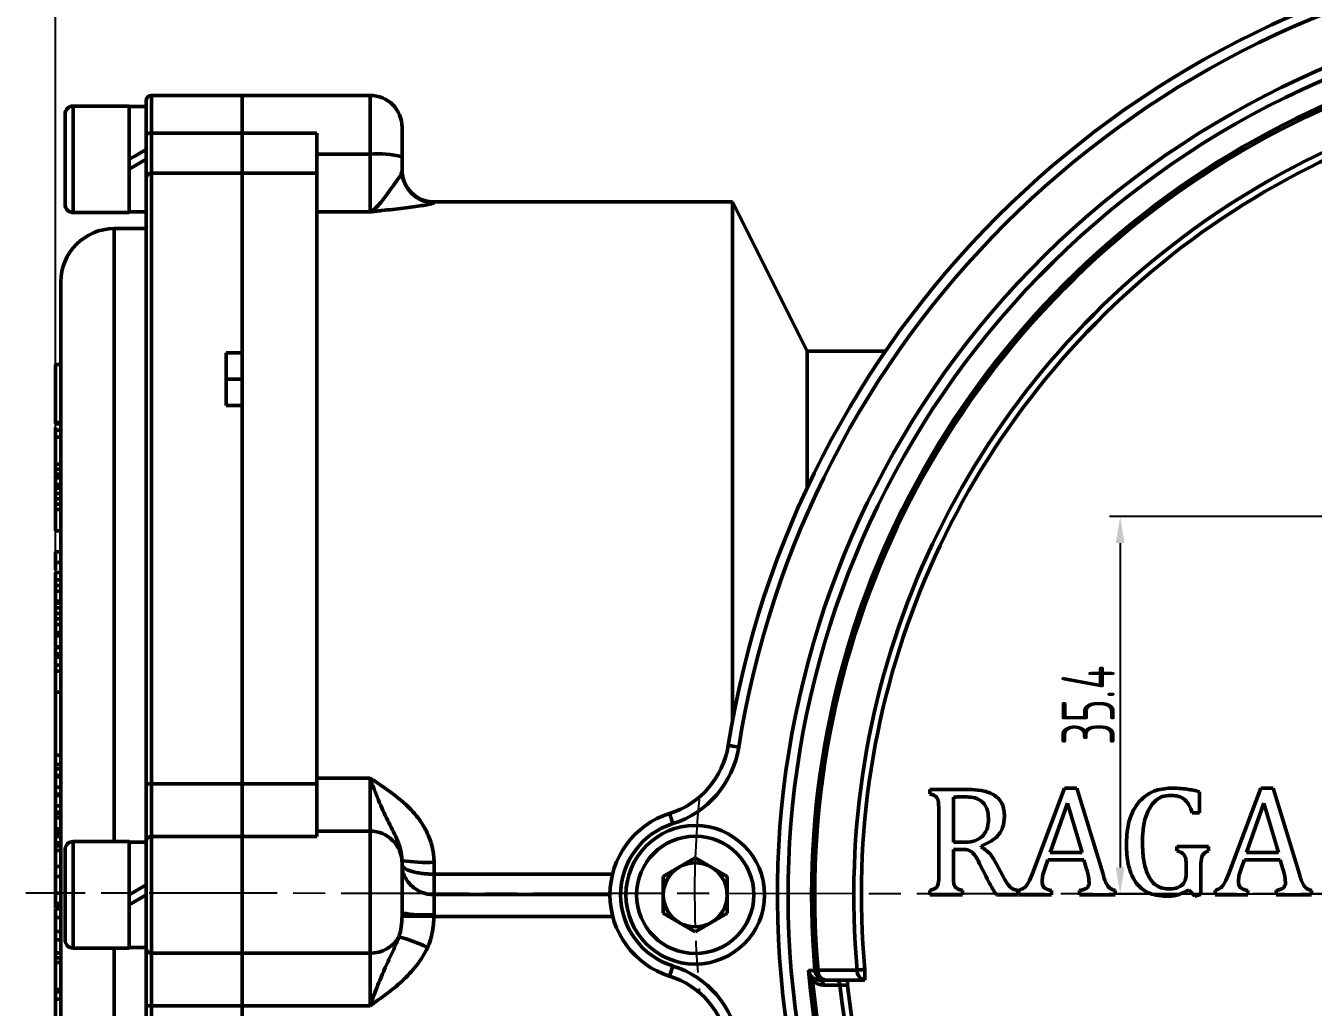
# Model space of a CAD drawing. Header units: millimetres. Extents: x 5231 to 7653, y 7068 to 7959.
# Drawn here: x 5602.8 to 5723.5, y 7233.1 to 7325.2 of the extents above; entities that cross this region are included whole.
import ezdxf

# ---------------------------------------------------------------- set-up
doc = ezdxf.new("R2010")
doc.units = ezdxf.units.MM
doc.linetypes.add('AM_ISO08W050', pattern=[18, 12, -1.5, 3, -1.5])
for name, color, linetype, lineweight in [('AM_5', 3, 'Continuous', 25), ('AM_7', 4, 'AM_ISO08W050', 25), ('AM_BOR', 7, 'Continuous', 50)]:
    doc.layers.add(name, color=color, linetype=linetype, lineweight=lineweight)
doc.styles.add('工程字', font='gbenor.shx', dxfattribs={"width": 0.707, "bigfont": 'hztxt.shx'})
doc.dimstyles.new('AM_GB$0', dxfattribs={"dimtxt": 3.5, "dimasz": 2.5, "dimexe": 1, "dimexo": 1, "dimgap": 0.5, "dimtad": 1, "dimdsep": 46, "dimtxsty": '工程字', "dimcen": 0, "dimclrd": 256, "dimclre": 256, "dimclrt": 2, "dimadec": 0, "dimazin": 2, "dimtp": 0.1, "dimtm": 0.1, "dimtfac": 0.71, "dimtmove": 0, "dimatfit": 3, "dimfxl": 0, "dimlwd": -1, "dimlwe": -1, "dimarcsym": 0})

# ---------------------------------------------------------------- blocks, each defined once
blk = doc.blocks.new('*D31')
at = {"layer": 'AM_5', "transparency": 16777216}
for p, q in [((5736.26, 7279.18), (5704.41, 7279.18)), ((5705.41, 7276.68), (5705.41, 7246.26)), ((5736.26, 7243.76), (5704.41, 7243.76))]:
    blk.add_line(p, q, dxfattribs=at)
for points in [[(5704.99, 7276.68), (5705.82, 7276.68), (5705.41, 7279.18)], [(5704.99, 7246.26), (5705.82, 7246.26), (5705.41, 7243.76)]]:
    blk.add_solid(points, dxfattribs=at)
at = {"layer": 'Defpoints', "color": 0, "transparency": 16777216}
for p in [(5737.26, 7279.18), (5705.41, 7243.76), (5737.26, 7243.76)]:
    blk.add_point(p, dxfattribs=at)
at = {"layer": 'AM_5', "color": 2, "transparency": 16777216, "insert": (5702.41, 7261.47), "char_height": 5, "attachment_point": 5, "rotation": 90, "style": '工程字'}
blk.add_mtext('35.4', dxfattribs=at)
blk = doc.blocks.new('*D35')
at = {"layer": 'AM_5', "transparency": 16777216}
for p, q in [((5605.56, 7244.84), (5605.56, 7349.03)), ((5971.55, 7263.68), (5971.55, 7349.03)), ((5608.06, 7348.03), (5969.05, 7348.03))]:
    blk.add_line(p, q, dxfattribs=at)
for points in [[(5608.06, 7348.45), (5608.06, 7347.62), (5605.56, 7348.03)], [(5969.05, 7348.45), (5969.05, 7347.62), (5971.55, 7348.03)]]:
    blk.add_solid(points, dxfattribs=at)
at = {"layer": 'Defpoints', "color": 0, "transparency": 16777216}
for p in [(5971.55, 7348.03), (5971.55, 7262.68), (5605.56, 7243.84)]:
    blk.add_point(p, dxfattribs=at)
at = {"layer": 'AM_5', "color": 2, "transparency": 16777216, "insert": (5788.55, 7351.03), "char_height": 5, "attachment_point": 5, "style": '工程字'}
blk.add_mtext('366', dxfattribs=at)

msp = doc.modelspace()

# ---------------------------------------------------------------- linework, layer by layer
at = {"layer": 'AM_7'}
msp.add_line((5860.351, 7243.682), (5602.763, 7243.84), dxfattribs=at)
msp.add_arc((5757.557, 7243.745), 92.061, 174.31676, 185.7674, dxfattribs=at)
at = {"layer": 'AM_BOR'}
for p, q in [((5614.057, 7314.94), (5614.057, 7318.184)), ((5623.057, 7318.684), (5614.557, 7318.684)), ((5614.557, 7318.684), (5614.557, 7315.145)), ((5635.057, 7318.684), (5623.057, 7318.684)), ((5623.057, 7318.684), (5623.057, 7315.145)), ((5635.057, 7313.176), (5635.057, 7318.684)), ((5606.457, 7308.434), (5606.457, 7316.934)), ((5612.457, 7317.684), (5607.207, 7317.684)), ((5607.207, 7317.684), (5607.207, 7307.684)), ((5612.457, 7317.684), (5612.457, 7307.684)), ((5614.057, 7317.624), (5612.457, 7317.624)), ((5638.057, 7315.684), (5638.057, 7312.93)), ((5614.057, 7310.894), (5614.057, 7314.94)), ((5614.557, 7315.145), (5614.557, 7311.388)), ((5614.557, 7315.145), (5623.057, 7315.145)), ((5623.057, 7315.145), (5630.057, 7315.145)), ((5623.057, 7311.388), (5623.057, 7315.145)), ((5630.057, 7315.145), (5630.057, 7311.388)), ((5630.057, 7313.176), (5635.057, 7313.176)), ((5635.057, 7307.755), (5635.057, 7313.176)), ((5638.057, 7312.93), (5638.057, 7311.608)), ((5614.057, 7254.019), (5614.057, 7310.894)), ((5614.557, 7311.388), (5614.557, 7254.095)), ((5614.557, 7311.388), (5623.057, 7311.388)), ((5630.057, 7311.388), (5623.057, 7311.388)), ((5623.057, 7311.388), (5623.057, 7254.095)), ((5623.057, 7294.532), (5623.057, 7311.388)), ((5630.057, 7311.388), (5630.057, 7254.095)), ((5669.057, 7308.684), (5641.057, 7308.684)), ((5641.057, 7308.684), (5641.057, 7308.612)), ((5676.058, 7294.684), (5669.057, 7308.684)), ((5669.057, 7260.047), (5669.057, 7308.684)), ((5607.207, 7307.684), (5612.457, 7307.684)), ((5612.457, 7307.744), (5614.057, 7307.744)), ((5635.057, 7307.755), (5630.057, 7307.755)), ((5614.057, 7306.184), (5611.057, 7306.184)), ((5611.057, 7306.184), (5611.057, 7248.684)), ((5606.057, 7186.184), (5606.057, 7301.184)), ((5621.558, 7294.532), (5623.057, 7294.532)), ((5621.558, 7294.532), (5621.558, 7289.582)), ((5683.402, 7294.684), (5676.058, 7294.684)), ((5676.058, 7281.864), (5676.058, 7294.684)), ((5605.557, 7293.442), (5606.057, 7293.442)), ((5605.557, 7293.442), (5605.557, 7287.985)), ((5605.557, 7292.586), (5605.495, 7292.586)), ((5621.558, 7292.054), (5623.057, 7292.054)), ((5621.558, 7289.582), (5623.057, 7289.582)), ((5623.057, 7254.095), (5623.057, 7289.582)), ((5605.495, 7287.874), (5606.057, 7287.874)), ((5605.557, 7287.985), (5606.057, 7287.985)), ((5605.557, 7287.985), (5605.557, 7287.89)), ((5605.557, 7287.89), (5606.057, 7287.89)), ((5605.495, 7287.026), (5605.557, 7287.026)), ((5605.557, 7286.638), (5605.495, 7286.638)), ((5605.557, 7287.264), (5606.057, 7287.264)), ((5605.557, 7286.604), (5606.057, 7286.604)), ((5605.557, 7286.604), (5605.557, 7284.1)), ((5605.557, 7284.1), (5606.057, 7284.1)), ((5605.557, 7283.618), (5606.057, 7283.618)), ((5605.557, 7283.618), (5605.557, 7283.145)), ((5605.557, 7283.145), (5606.057, 7283.145)), ((5605.557, 7282.81), (5606.057, 7282.81)), ((5605.557, 7282.174), (5606.057, 7282.174)), ((5605.557, 7282.132), (5605.557, 7281.818)), ((5605.557, 7281.818), (5606.057, 7281.818)), ((5605.495, 7281.383), (5605.557, 7281.383)), ((5605.557, 7281.345), (5606.057, 7281.345)), ((5605.557, 7281.345), (5605.557, 7280.846)), ((5605.557, 7280.846), (5606.057, 7280.846)), ((5605.557, 7280.846), (5605.557, 7280.324)), ((5605.557, 7280.324), (5606.057, 7280.324)), ((5605.557, 7280.324), (5605.557, 7279.846)), ((5605.557, 7279.846), (5606.057, 7279.846)), ((5605.557, 7279.846), (5605.557, 7277.846)), ((5605.557, 7277.846), (5606.057, 7277.846)), ((5606.057, 7275.858), (5605.495, 7275.858)), ((5605.557, 7274.86), (5606.057, 7274.86)), ((5605.557, 7273.935), (5606.057, 7273.935)), ((5605.557, 7273.224), (5606.057, 7273.224)), ((5605.557, 7273.224), (5605.557, 7272.692)), ((5605.557, 7272.692), (5606.057, 7272.692)), ((5605.557, 7272.162), (5606.057, 7272.162)), ((5605.495, 7271.106), (5605.557, 7271.106)), ((5605.557, 7271.248), (5606.057, 7271.248)), ((5605.557, 7271.248), (5605.557, 7270.953)), ((5605.557, 7271.045), (5606.057, 7271.045)), ((5605.557, 7270.61), (5606.057, 7270.61)), ((5605.557, 7270.61), (5605.557, 7270.078)), ((5605.557, 7270.078), (5606.057, 7270.078)), ((5605.557, 7269.565), (5606.057, 7269.565)), ((5605.557, 7269.565), (5605.557, 7269.033)), ((5605.557, 7269.033), (5606.057, 7269.033)), ((5605.495, 7267.525), (5605.557, 7267.525)), ((5605.557, 7268.279), (5606.057, 7268.279)), ((5605.557, 7268.279), (5605.557, 7267.984)), ((5605.557, 7267.984), (5606.057, 7267.984)), ((5605.495, 7266.785), (5605.557, 7266.785)), ((5605.557, 7266.953), (5606.057, 7266.953)), ((5605.557, 7266.874), (5606.057, 7266.874)), ((5605.557, 7266.279), (5606.057, 7266.279)), ((5605.557, 7266.279), (5605.557, 7265.984)), ((5605.557, 7265.984), (5606.057, 7265.984)), ((5605.557, 7265.922), (5605.557, 7265.217)), ((5605.557, 7265.217), (5606.057, 7265.217)), ((5605.557, 7265.154), (5605.557, 7264.677)), ((5605.557, 7264.677), (5606.057, 7264.677)), ((5605.557, 7264.677), (5605.557, 7262.7)), ((5605.557, 7262.7), (5606.057, 7262.7)), ((5605.557, 7262.7), (5605.557, 7256.8)), ((5605.557, 7256.783), (5606.057, 7256.783)), ((5605.557, 7255.9), (5606.057, 7255.9)), ((5605.557, 7255.9), (5605.557, 7255.507)), ((5605.557, 7255.507), (5606.057, 7255.507)), ((5605.557, 7255.507), (5605.557, 7254.881)), ((5605.557, 7254.881), (5606.057, 7254.881)), ((5605.557, 7254.742), (5606.057, 7254.742)), ((5605.557, 7254.742), (5605.557, 7253.785)), ((5614.057, 7248.699), (5614.057, 7254.019)), ((5614.557, 7254.095), (5614.557, 7249.155)), ((5614.557, 7254.095), (5623.057, 7254.095)), ((5623.057, 7254.095), (5630.057, 7254.095)), ((5623.057, 7249.155), (5623.057, 7254.095)), ((5630.057, 7254.633), (5635.057, 7254.633)), ((5630.057, 7254.095), (5630.057, 7249.155)), ((5635.057, 7249.663), (5635.057, 7254.633)), ((5605.557, 7253.785), (5606.057, 7253.785)), ((5605.557, 7253.785), (5605.557, 7253.127)), ((5605.557, 7253.127), (5606.057, 7253.127)), ((5605.557, 7252.988), (5606.057, 7252.988)), ((5605.557, 7252.988), (5605.557, 7252.025)), ((5687.55, 7253.562), (5691.163, 7253.562)), ((5687.55, 7253.151), (5687.55, 7253.562)), ((5689.769, 7252.848), (5689.769, 7248.623)), ((5697.18, 7245.669), (5700.198, 7253.699)), ((5700.198, 7253.699), (5701.343, 7253.699)), ((5701.343, 7253.699), (5703.804, 7245.611)), ((5712.852, 7253.359), (5712.852, 7251.367)), ((5715.597, 7245.669), (5718.616, 7253.699)), ((5718.616, 7253.699), (5719.761, 7253.699)), ((5719.761, 7253.699), (5722.222, 7245.611)), ((5605.557, 7252.025), (5606.057, 7252.025)), ((5605.557, 7252.025), (5605.557, 7251.43)), ((5688.397, 7245.532), (5688.397, 7251.714)), ((5700.481, 7252.28), (5698.849, 7247.663)), ((5701.84, 7247.663), (5700.481, 7252.28)), ((5718.899, 7252.28), (5717.267, 7247.663)), ((5720.258, 7247.663), (5718.899, 7252.28)), ((5605.557, 7251.43), (5606.057, 7251.43)), ((5605.557, 7251.296), (5606.057, 7251.296)), ((5605.557, 7251.296), (5605.557, 7250.92)), ((5605.557, 7250.92), (5606.057, 7250.92)), ((5712.852, 7251.367), (5712.166, 7251.367)), ((5605.495, 7249.781), (5605.557, 7249.781)), ((5605.557, 7249.861), (5606.057, 7249.861)), ((5605.557, 7249.861), (5605.557, 7249.738)), ((5605.557, 7249.738), (5606.057, 7249.738)), ((5605.557, 7249.738), (5605.557, 7249.548)), ((5605.557, 7249.548), (5606.057, 7249.548)), ((5605.557, 7249.548), (5605.557, 7249.266)), ((5605.557, 7249.266), (5606.057, 7249.266)), ((5605.557, 7249.266), (5605.557, 7249.159)), ((5605.557, 7249.159), (5606.057, 7249.159)), ((5605.557, 7249.159), (5605.557, 7248.56)), ((5614.557, 7249.155), (5614.557, 7238.212)), ((5614.557, 7249.155), (5623.057, 7249.155)), ((5630.057, 7249.155), (5623.057, 7249.155)), ((5623.057, 7249.155), (5623.057, 7238.212)), ((5635.057, 7249.663), (5630.057, 7249.663)), ((5635.057, 7238.212), (5635.057, 7249.663)), ((5605.557, 7248.56), (5606.057, 7248.56)), ((5605.557, 7248.56), (5605.557, 7248.285)), ((5605.557, 7248.285), (5606.057, 7248.285)), ((5606.457, 7239.434), (5606.457, 7247.934)), ((5612.457, 7248.684), (5607.207, 7248.684)), ((5607.207, 7248.684), (5607.207, 7238.684)), ((5612.457, 7248.684), (5612.457, 7238.684)), ((5614.057, 7248.624), (5612.457, 7248.624)), ((5614.057, 7238.668), (5614.057, 7248.699)), ((5689.769, 7248.623), (5690.586, 7248.623)), ((5689.769, 7247.937), (5689.769, 7245.536)), ((5690.56, 7247.937), (5689.769, 7247.937)), ((5692.361, 7248.256), (5692.361, 7248.192)), ((5710.736, 7247.8), (5710.736, 7248.211)), ((5710.736, 7248.211), (5713.699, 7248.211)), ((5713.699, 7248.211), (5713.699, 7247.8)), ((5605.557, 7247.846), (5606.057, 7247.846)), ((5605.557, 7247.846), (5605.557, 7246.407)), ((5638.057, 7246.882), (5638.057, 7246.674)), ((5641.057, 7246.741), (5641.057, 7245.624)), ((5662.557, 7245.416), (5665.557, 7247.148)), ((5665.557, 7247.148), (5668.558, 7245.416)), ((5698.642, 7246.977), (5698.399, 7246.299)), ((5702.009, 7246.977), (5698.642, 7246.977)), ((5698.849, 7247.663), (5701.84, 7247.663)), ((5702.262, 7246.076), (5702.009, 7246.977)), ((5717.059, 7246.977), (5716.817, 7246.299)), ((5720.427, 7246.977), (5717.059, 7246.977)), ((5717.267, 7247.663), (5720.258, 7247.663)), ((5720.68, 7246.076), (5720.427, 7246.977)), ((5605.557, 7246.336), (5606.057, 7246.336)), ((5638.057, 7246.674), (5638.057, 7241.973)), ((5641.057, 7245.624), (5641.057, 7243.699)), ((5641.057, 7245.624), (5657.796, 7245.624)), ((5692.839, 7245.39), (5692.228, 7246.589)), ((5693.769, 7246.636), (5694.4, 7245.454)), ((5711.617, 7245.737), (5711.617, 7246.166)), ((5712.989, 7246.218), (5712.989, 7243.699)), ((5605.557, 7245.394), (5606.057, 7245.394)), ((5605.557, 7245.394), (5605.557, 7243.839)), ((5662.557, 7241.952), (5662.557, 7245.416)), ((5668.558, 7245.416), (5668.558, 7241.952)), ((5605.557, 7243.839), (5606.057, 7243.839)), ((5641.057, 7243.699), (5641.057, 7241.818)), ((5641.057, 7243.699), (5657.558, 7243.699)), ((5687.55, 7243.684), (5687.55, 7244.095)), ((5690.616, 7243.684), (5687.55, 7243.684)), ((5690.616, 7244.095), (5690.616, 7243.684)), ((5695.806, 7243.684), (5693.802, 7243.684)), ((5695.806, 7244.095), (5695.806, 7243.684)), ((5695.891, 7243.684), (5695.891, 7244.095)), ((5698.98, 7243.684), (5695.891, 7243.684)), ((5698.98, 7244.095), (5698.98, 7243.684)), ((5701.613, 7243.684), (5701.613, 7244.095)), ((5704.946, 7243.684), (5701.613, 7243.684)), ((5704.946, 7244.095), (5704.946, 7243.684)), ((5712.408, 7243.547), (5711.864, 7244.16)), ((5712.989, 7243.699), (5712.408, 7243.547)), ((5714.309, 7243.684), (5714.309, 7244.095)), ((5717.398, 7243.684), (5714.309, 7243.684)), ((5717.398, 7244.095), (5717.398, 7243.684)), ((5720.031, 7243.684), (5720.031, 7244.095)), ((5723.364, 7243.684), (5720.031, 7243.684)), ((5723.364, 7244.095), (5723.364, 7243.684)), ((5605.557, 7242.856), (5606.057, 7242.856)), ((5605.557, 7242.825), (5605.557, 7242.803)), ((5605.557, 7242.803), (5606.057, 7242.803)), ((5605.557, 7242.692), (5605.557, 7242.425)), ((5605.557, 7242.692), (5606.057, 7242.692)), ((5605.557, 7242.365), (5606.057, 7242.365)), ((5605.557, 7242.365), (5605.557, 7241.546)), ((5665.557, 7240.22), (5662.557, 7241.952)), ((5668.558, 7241.952), (5665.557, 7240.22)), ((5605.557, 7241.546), (5606.057, 7241.546)), ((5605.557, 7241.546), (5605.557, 7240.236)), ((5657.819, 7241.656), (5641.052, 7241.656)), ((5605.557, 7240.236), (5606.057, 7240.236)), ((5605.557, 7240.236), (5605.557, 7239.459)), ((5605.557, 7239.459), (5606.057, 7239.459)), ((5605.557, 7239.459), (5605.557, 7238.271)), ((5607.207, 7238.684), (5612.457, 7238.684)), ((5611.057, 7238.684), (5611.057, 7181.184)), ((5612.457, 7238.744), (5614.057, 7238.744)), ((5614.057, 7233.348), (5614.057, 7238.668)), ((5605.557, 7238.23), (5606.057, 7238.23)), ((5605.557, 7237.773), (5606.057, 7237.773)), ((5605.557, 7237.333), (5606.057, 7237.333)), ((5605.557, 7237.333), (5605.557, 7234.795)), ((5614.557, 7238.212), (5623.057, 7238.212)), ((5614.557, 7238.212), (5614.557, 7233.272)), ((5623.057, 7238.212), (5635.057, 7238.212)), ((5623.057, 7233.272), (5623.057, 7238.212)), ((5635.057, 7233.272), (5635.057, 7238.212)), ((5605.495, 7237.039), (5605.557, 7237.039)), ((5681.461, 7236.684), (5681.461, 7235.684)), ((5605.557, 7235.81), (5605.495, 7235.81)), ((5605.557, 7234.795), (5606.057, 7234.795)), ((5677.778, 7235.684), (5677.231, 7235.684)), ((5681.461, 7235.684), (5677.778, 7235.684)), ((5679.843, 7235.684), (5679.843, 7235.184)), ((5605.557, 7234.569), (5606.057, 7234.569)), ((5605.557, 7234.569), (5605.557, 7233.88)), ((5605.557, 7233.88), (5606.057, 7233.88)), ((5605.557, 7233.88), (5605.557, 7231.632)), ((5614.057, 7176.474), (5614.057, 7233.348)), ((5614.557, 7233.272), (5623.057, 7233.272)), ((5614.557, 7233.272), (5614.557, 7175.98)), ((5635.057, 7233.272), (5623.057, 7233.272)), ((5623.057, 7233.272), (5623.057, 7175.98)), ((5623.057, 7197.785), (5623.057, 7233.272))]:
    msp.add_line(p, q, dxfattribs=at)
at = {"layer": 'AM_BOR', "flags": 128}
for points in [[(5614.557, 7315.145), (5614.46, 7315.142), (5614.366, 7315.13), (5614.28, 7315.111), (5614.204, 7315.085), (5614.142, 7315.054), (5614.096, 7315.019), (5614.067, 7314.98), (5614.057, 7314.94)], [(5612.457, 7312.684), (5612.994, 7312.993), (5613.528, 7313.302), (5614.057, 7313.607)], [(5614.057, 7312.684), (5613.521, 7312.374), (5612.987, 7312.066), (5612.457, 7311.76)], [(5638.212, 7310.658), (5638.115, 7311.024), (5638.057, 7311.608)], [(5669.643, 7257.544), (5669.451, 7257.574), (5669.265, 7257.603), (5669.095, 7257.63), (5668.945, 7257.654), (5668.822, 7257.673), (5668.731, 7257.688), (5668.675, 7257.697), (5668.656, 7257.7)], [(5663.456, 7250.361), (5663.397, 7250.547), (5663.341, 7250.726), (5663.289, 7250.891), (5663.243, 7251.035), (5663.206, 7251.154), (5663.178, 7251.242), (5663.161, 7251.296), (5663.155, 7251.315)], [(5612.457, 7243.684), (5612.994, 7243.993), (5613.528, 7244.302), (5614.057, 7244.607)], [(5614.057, 7243.684), (5613.521, 7243.374), (5612.987, 7243.066), (5612.457, 7242.76)], [(5663.456, 7237.007), (5663.397, 7236.821), (5663.341, 7236.642), (5663.289, 7236.477), (5663.243, 7236.332), (5663.206, 7236.214), (5663.178, 7236.125), (5663.161, 7236.071), (5663.155, 7236.053)], [(5676.182, 7236.597), (5676.235, 7236.597), (5676.445, 7236.597), (5676.782, 7236.596)], [(5676.782, 7236.596), (5676.789, 7236.597), (5676.805, 7236.598), (5676.83, 7236.601), (5676.863, 7236.603), (5676.904, 7236.607), (5676.954, 7236.611), (5677.01, 7236.616), (5677.074, 7236.622)], [(5677.074, 7236.622), (5678.491, 7236.621), (5680.757, 7236.619)], [(5680.757, 7236.619), (5680.829, 7236.626), (5680.907, 7236.633), (5680.991, 7236.641), (5681.08, 7236.649), (5681.172, 7236.657), (5681.266, 7236.666), (5681.363, 7236.675), (5681.461, 7236.684)], [(5679.128, 7235.222), (5678.418, 7235.221), (5677.583, 7235.221)]]:
    msp.add_lwpolyline(points, dxfattribs=at)
at = {"layer": 'AM_BOR'}
for radius in [6.5, 5.5]:
    msp.add_circle((5665.557, 7243.684), radius, dxfattribs=at)
for centre, radius, start, end in [((5757.557, 7243.684), 90, 98.95921, 171.04079), ((5757.557, 7243.684), 89, 98.95921, 171.04079), ((5757.557, 7243.684), 84.295, 53.19993, 3.82866), ((5757.557, 7243.684), 83.295, 54.84184, 3.70205), ((5757.557, 7243.684), 81.085, 59.10371, 185.01442), ((5757.557, 7243.684), 80.793, 59.74822, 185.01442), ((5757.557, 7243.684), 77.125, 70.29735, 185.25574), ((5757.557, 7243.684), 76.418, 73.10155, 185.25574), ((5614.557, 7318.184), 0.5, 90, 180), ((5635.057, 7315.684), 3, 0, 90), ((5607.207, 7316.934), 0.75, 90, 180), ((5635.802, 7303.859), 9.347, 76.03891, 94.57104), ((5614.555, 7310.891), 0.497, 89.66602, 179.6633), ((5641.057, 7311.684), 3, 180, 270), ((5641.056, 7311.611), 2.999, 198.52734, 270.0245), ((5607.207, 7308.434), 0.75, 180, 270), ((5611.057, 7301.184), 5, 90, 180), ((5660.753, 7258.945), 8, 287.47393, 351.04079), ((5660.753, 7258.945), 9, 287.47393, 351.04079), ((5614.435, 7253.216), 0.888, 82.09428, 115.19012), ((5665.557, 7243.684), 8, 107.47393, 252.52607), ((5665.557, 7243.684), 7, 107.47393, 252.52607), ((5614.536, 7248.676), 0.48, 87.48403, 177.24181), ((5635.063, 7246.669), 2.995, 0.09703, 90.09696), ((5607.207, 7247.934), 0.75, 90, 180), ((5640.309, 7262.792), 16.068, 261.94437, 272.66947), ((5665.557, 7243.684), 3, 120, 180), ((5665.557, 7243.684), 3, 60, 120), ((5665.557, 7243.684), 3, 0, 60), ((5665.557, 7243.684), 3, 180, 240), ((5665.557, 7243.684), 3, 300, 0), ((5640.309, 7256.487), 14.688, 261.18079, 272.91907), ((5639.616, 7214.391), 27.302, 86.98387, 93.27722), ((5665.557, 7243.684), 3, 240, 300), ((5635.114, 7241.248), 3.037, 268.94209, 330.29644), ((5633.582, 7224.219), 16.074, 64.72538, 74.96646), ((5607.207, 7239.434), 0.75, 180, 270), ((5614.536, 7238.691), 0.48, 182.75819, 272.51597), ((5660.753, 7228.422), 8, 8.95921, 72.52607), ((5660.753, 7228.422), 9, 8.95921, 72.52607), ((5757.557, 7243.684), 81.683, 184.97715, 265.02285), ((5676.302, 7235.743), 0.309, 330.21718, 37.44379), ((5677.778, 7236.684), 1, 185.00143, 269.99143), ((5677.941, 7236.54), 0.871, 174.58704, 259.21168), ((5681.623, 7236.539), 0.87, 174.71316, 259.2389), ((5757.557, 7243.684), 81.391, 185.70741, 264.29259), ((5677.151, 7235.258), 0.433, 355.1219, 79.32602), ((5678.696, 7235.258), 0.433, 355.18318, 79.34027), ((5757.557, 7243.684), 78.885, 186.15801, 263.84199), ((5757.557, 7243.684), 78.178, 186.24189, 263.75811), ((5614.435, 7234.152), 0.888, 244.80988, 277.90572)]:
    msp.add_arc(centre, radius, start, end, dxfattribs=at)
for points, knots in [([(5638.057, 7311.608), (5638.057, 7311.498), (5638.001, 7311.365), (5637.823, 7311.051), (5637.701, 7310.872), (5637.435, 7310.493), (5637.289, 7310.29), (5636.996, 7309.881), (5636.847, 7309.674), (5636.555, 7309.272), (5636.411, 7309.078), (5636.129, 7308.715), (5635.991, 7308.547), (5635.719, 7308.248), (5635.585, 7308.118), (5635.387, 7307.956), (5635.321, 7307.908), (5635.189, 7307.823), (5635.123, 7307.785), (5635.057, 7307.755)], [0, 0, 0, 0, 0.125, 0.125, 0.25, 0.25, 0.375, 0.375, 0.5, 0.5, 0.625, 0.625, 0.75, 0.75, 0.875, 0.875, 0.9375, 0.9375, 1, 1, 1, 1]), ([(5641.057, 7308.612), (5641.057, 7308.591), (5641.009, 7308.566), (5640.873, 7308.524), (5640.816, 7308.509), (5640.682, 7308.477), (5640.605, 7308.461), (5640.346, 7308.409), (5640.138, 7308.373), (5639.663, 7308.298), (5639.395, 7308.258), (5638.537, 7308.142), (5637.888, 7308.065), (5636.853, 7307.95), (5636.499, 7307.912), (5635.961, 7307.854), (5635.781, 7307.834), (5635.42, 7307.795), (5635.238, 7307.775), (5635.057, 7307.755)], [0, 0, 0, 0, 0.125, 0.125, 0.1875, 0.1875, 0.25, 0.25, 0.375, 0.375, 0.5, 0.5, 0.75, 0.75, 0.875, 0.875, 0.9375, 0.9375, 1, 1, 1, 1]), ([(5605.557, 7287.54), (5605.557, 7287.521), (5605.557, 7287.376), (5605.557, 7287.194), (5605.557, 7287.109), (5605.557, 7287.067)], [0, 0, 0, 0, 0.0695056, 0.5344695, 1, 1, 1, 1]), ([(5605.557, 7287.264), (5605.557, 7287.138), (5605.557, 7286.912), (5605.557, 7286.698), (5605.557, 7286.604)], [0, 0, 0, 0, 0.5599918, 1, 1, 1, 1]), ([(5605.557, 7284.1), (5605.557, 7284.007), (5605.557, 7283.84), (5605.557, 7283.686), (5605.557, 7283.618)], [0, 0, 0, 0, 0.5599863, 1, 1, 1, 1]), ([(5605.557, 7283.097), (5605.557, 7283.087), (5605.557, 7282.984), (5605.557, 7282.892), (5605.557, 7282.81)], [0, 0, 0, 0, 0.1005061, 1, 1, 1, 1]), ([(5605.557, 7282.81), (5605.557, 7282.741), (5605.557, 7282.627), (5605.557, 7282.454), (5605.557, 7282.31), (5605.557, 7282.219), (5605.557, 7282.174)], [0, 0, 0, 0, 0.3399615, 0.5599806, 0.7799953, 1, 1, 1, 1]), ([(5605.557, 7281.818), (5605.557, 7281.727), (5605.557, 7281.565), (5605.557, 7281.413), (5605.557, 7281.345)], [0, 0, 0, 0, 0.5600066, 1, 1, 1, 1]), ([(5605.557, 7275.857), (5605.557, 7275.843), (5605.557, 7275.803), (5605.557, 7275.431), (5605.557, 7275.051), (5605.557, 7274.86)], [0, 0, 0, 0, 0.1957025, 0.5973461, 1, 1, 1, 1]), ([(5605.557, 7274.86), (5605.557, 7274.667), (5605.557, 7274.451), (5605.557, 7274.165), (5605.557, 7274.135)], [0, 0, 0, 0, 0.8952616, 1, 1, 1, 1]), ([(5605.557, 7273.935), (5605.557, 7273.76), (5605.557, 7273.53), (5605.557, 7273.305), (5605.557, 7273.25)], [0, 0, 0, 0, 0.7566824, 1, 1, 1, 1]), ([(5605.557, 7272.692), (5605.557, 7272.597), (5605.557, 7272.428), (5605.557, 7272.243), (5605.557, 7272.162)], [0, 0, 0, 0, 0.5599827, 1, 1, 1, 1]), ([(5605.557, 7272.162), (5605.557, 7271.989), (5605.557, 7271.679), (5605.557, 7271.38), (5605.557, 7271.248)], [0, 0, 0, 0, 0.5599889, 1, 1, 1, 1]), ([(5605.557, 7271.045), (5605.557, 7270.919), (5605.557, 7270.785), (5605.557, 7270.656), (5605.557, 7270.647)], [0, 0, 0, 0, 0.9308026, 1, 1, 1, 1]), ([(5605.557, 7270.078), (5605.557, 7269.986), (5605.557, 7269.823), (5605.557, 7269.644), (5605.557, 7269.565)], [0, 0, 0, 0, 0.5599741, 1, 1, 1, 1]), ([(5605.557, 7269.033), (5605.557, 7268.89), (5605.557, 7268.635), (5605.557, 7268.388), (5605.557, 7268.279)], [0, 0, 0, 0, 0.559983, 1, 1, 1, 1]), ([(5605.557, 7267.981), (5605.557, 7267.961), (5605.557, 7267.627), (5605.557, 7267.279), (5605.557, 7266.953)], [0, 0, 0, 0, 0.0609638, 1, 1, 1, 1]), ([(5605.557, 7266.874), (5605.557, 7266.761), (5605.557, 7266.559), (5605.557, 7266.365), (5605.557, 7266.279)], [0, 0, 0, 0, 0.5599737, 1, 1, 1, 1]), ([(5605.557, 7256.783), (5605.557, 7256.618), (5605.557, 7256.323), (5605.557, 7256.029), (5605.557, 7255.9)], [0, 0, 0, 0, 0.56001359, 1, 1, 1, 1]), ([(5605.557, 7254.881), (5605.557, 7254.859), (5605.557, 7254.819), (5605.557, 7254.765), (5605.557, 7254.742)], [0, 0, 0, 0, 0.56000678, 1, 1, 1, 1]), ([(5638.057, 7246.882), (5638.057, 7247.255), (5638.001, 7247.609), (5637.823, 7248.29), (5637.701, 7248.612), (5637.435, 7249.226), (5637.289, 7249.521), (5636.996, 7250.106), (5636.847, 7250.396), (5636.555, 7250.987), (5636.411, 7251.288), (5636.129, 7251.908), (5635.991, 7252.23), (5635.719, 7252.889), (5635.585, 7253.226), (5635.387, 7253.745), (5635.321, 7253.92), (5635.189, 7254.274), (5635.123, 7254.455), (5635.057, 7254.633)], [0, 0, 0, 0, 0.125, 0.125, 0.25, 0.25, 0.375, 0.375, 0.5, 0.5, 0.625, 0.625, 0.75, 0.75, 0.875, 0.875, 0.9375, 0.9375, 1, 1, 1, 1]), ([(5641.057, 7246.741), (5641.057, 7247.18), (5641.009, 7247.609), (5640.873, 7248.241), (5640.816, 7248.45), (5640.682, 7248.863), (5640.605, 7249.068), (5640.346, 7249.665), (5640.138, 7250.044), (5639.663, 7250.768), (5639.395, 7251.114), (5638.537, 7252.081), (5637.888, 7252.644), (5636.853, 7253.425), (5636.499, 7253.674), (5635.961, 7254.038), (5635.781, 7254.158), (5635.42, 7254.396), (5635.238, 7254.515), (5635.057, 7254.633)], [0, 0, 0, 0, 0.125, 0.125, 0.1875, 0.1875, 0.25, 0.25, 0.375, 0.375, 0.5, 0.5, 0.75, 0.75, 0.875, 0.875, 0.9375, 0.9375, 1, 1, 1, 1]), ([(5605.557, 7253.127), (5605.557, 7253.105), (5605.557, 7253.065), (5605.557, 7253.011), (5605.557, 7252.988)], [0, 0, 0, 0, 0.5599976, 1, 1, 1, 1]), ([(5688.397, 7251.714), (5688.395, 7251.889), (5688.39, 7252.236), (5688.336, 7252.755), (5687.951, 7253.049), (5687.685, 7253.116), (5687.55, 7253.151)], [0, 0, 0, 0, 0.28155189, 0.56126396, 0.77886017, 1, 1, 1, 1]), ([(5690.826, 7252.876), (5690.629, 7252.876), (5690.276, 7252.876), (5689.924, 7252.857), (5689.769, 7252.848)], [0, 0, 0, 0, 0.5600184, 1, 1, 1, 1]), ([(5693.062, 7250.835), (5693.042, 7251.163), (5693.003, 7251.816), (5692.395, 7252.57), (5691.591, 7252.851), (5691.081, 7252.868), (5690.826, 7252.876)], [0, 0, 0, 0, 0.2805489, 0.5581834, 0.7786037, 1, 1, 1, 1]), ([(5691.163, 7253.562), (5691.566, 7253.549), (5692.372, 7253.521), (5693.364, 7253.224), (5694.014, 7252.734), (5694.485, 7252.056), (5694.537, 7251.442), (5694.571, 7251.033)], [0, 0, 0, 0, 0.2507388, 0.5006345, 0.6258256, 0.7509243, 1, 1, 1, 1]), ([(5705.992, 7248.554), (5706.036, 7249.253), (5706.124, 7250.646), (5707.024, 7252.437), (5708.525, 7253.545), (5709.625, 7253.648), (5710.176, 7253.699)], [0, 0, 0, 0, 0.28086231, 0.56039445, 0.77998816, 1, 1, 1, 1]), ([(5710.089, 7253.013), (5709.853, 7252.992), (5709.382, 7252.95), (5708.553, 7252.46), (5707.899, 7251.438), (5707.549, 7250.066), (5707.517, 7249.126), (5707.501, 7248.655)], [0, 0, 0, 0, 0.12501, 0.2499864, 0.4986891, 0.7491402, 1, 1, 1, 1]), ([(5712.166, 7251.367), (5712.077, 7251.623), (5711.899, 7252.134), (5711.399, 7252.741), (5710.727, 7252.99), (5710.302, 7253.005), (5710.089, 7253.013)], [0, 0, 0, 0, 0.2807687, 0.5596328, 0.779361, 1, 1, 1, 1]), ([(5710.176, 7253.699), (5710.682, 7253.682), (5711.585, 7253.651), (5712.465, 7253.448), (5712.852, 7253.359)], [0, 0, 0, 0, 0.5599159, 1, 1, 1, 1]), ([(5605.557, 7251.43), (5605.557, 7251.41), (5605.557, 7251.374), (5605.557, 7251.32), (5605.557, 7251.296)], [0, 0, 0, 0, 0.55996772, 1, 1, 1, 1]), ([(5605.557, 7250.92), (5605.557, 7250.722), (5605.557, 7250.368), (5605.557, 7250.016), (5605.557, 7249.861)], [0, 0, 0, 0, 0.5599934, 1, 1, 1, 1]), ([(5690.586, 7248.623), (5690.946, 7248.625), (5691.662, 7248.63), (5692.583, 7249.145), (5693.017, 7249.992), (5693.047, 7250.554), (5693.062, 7250.835)], [0, 0, 0, 0, 0.2812365, 0.5592788, 0.7791578, 1, 1, 1, 1]), ([(5694.571, 7251.033), (5694.54, 7250.675), (5694.476, 7249.961), (5693.726, 7248.862), (5692.879, 7248.486), (5692.361, 7248.256)], [0, 0, 0, 0, 0.28037916, 0.56029273, 1, 1, 1, 1]), ([(5605.557, 7248.285), (5605.557, 7248.218), (5605.557, 7248.085), (5605.557, 7247.897), (5605.557, 7247.865), (5605.557, 7247.846)], [0, 0, 0, 0, 0.281216, 0.5598634, 1, 1, 1, 1]), ([(5692.228, 7246.589), (5692.043, 7246.997), (5691.786, 7247.564), (5691.075, 7247.943), (5690.732, 7247.939), (5690.56, 7247.937)], [0, 0, 0, 0, 0.5606353, 0.7792248, 1, 1, 1, 1]), ([(5692.361, 7248.192), (5692.696, 7247.967), (5693.296, 7247.562), (5693.624, 7246.92), (5693.769, 7246.636)], [0, 0, 0, 0, 0.5570521, 1, 1, 1, 1]), ([(5709.69, 7243.547), (5709.093, 7243.603), (5708.196, 7243.688), (5707.22, 7244.396), (5706.505, 7245.344), (5706.055, 7246.787), (5706.013, 7247.965), (5705.992, 7248.554)], [0, 0, 0, 0, 0.2489102, 0.3740538, 0.49929, 0.7492242, 1, 1, 1, 1]), ([(5707.501, 7248.655), (5707.515, 7248.184), (5707.542, 7247.243), (5707.822, 7245.862), (5708.412, 7244.792), (5709.24, 7244.291), (5709.711, 7244.252), (5709.947, 7244.233)], [0, 0, 0, 0, 0.2509734, 0.5016442, 0.750146, 0.8749913, 1, 1, 1, 1]), ([(5711.617, 7246.166), (5711.614, 7246.359), (5711.607, 7246.743), (5711.547, 7247.298), (5711.179, 7247.679), (5710.884, 7247.759), (5710.736, 7247.8)], [0, 0, 0, 0, 0.2814957, 0.5616083, 0.7793274, 1, 1, 1, 1]), ([(5713.699, 7247.8), (5713.587, 7247.759), (5713.363, 7247.677), (5713.115, 7247.401), (5712.985, 7246.895), (5712.987, 7246.497), (5712.989, 7246.218)], [0, 0, 0, 0, 0.1867497, 0.3723336, 0.5591228, 1, 1, 1, 1]), ([(5605.557, 7246.336), (5605.557, 7246.16), (5605.557, 7245.847), (5605.557, 7245.532), (5605.557, 7245.394)], [0, 0, 0, 0, 0.5600013, 1, 1, 1, 1]), ([(5641.057, 7243.699), (5640.857, 7243.699), (5640.66, 7243.719), (5640.271, 7243.795), (5640.078, 7243.852), (5639.713, 7244.001), (5639.537, 7244.093), (5639.209, 7244.307), (5639.059, 7244.427), (5638.783, 7244.693), (5638.658, 7244.839), (5638.444, 7245.144), (5638.354, 7245.303), (5638.207, 7245.633), (5638.151, 7245.806), (5638.076, 7246.149), (5638.057, 7246.323), (5638.057, 7246.494)], [0, 0, 0, 0, 0.125, 0.125, 0.25, 0.25, 0.375, 0.375, 0.5, 0.5, 0.625, 0.625, 0.75, 0.75, 0.875, 0.875, 1, 1, 1, 1]), ([(5641.057, 7245.624), (5640.856, 7245.624), (5640.658, 7245.63), (5640.267, 7245.654), (5640.075, 7245.673), (5639.709, 7245.719), (5639.533, 7245.748), (5639.207, 7245.815), (5639.057, 7245.852), (5638.782, 7245.934), (5638.657, 7245.98), (5638.444, 7246.074), (5638.355, 7246.123), (5638.208, 7246.225), (5638.151, 7246.279), (5638.076, 7246.386), (5638.057, 7246.44), (5638.057, 7246.494)], [0, 0, 0, 0, 0.125, 0.125, 0.25, 0.25, 0.375, 0.375, 0.5, 0.5, 0.625, 0.625, 0.75, 0.75, 0.875, 0.875, 1, 1, 1, 1]), ([(5687.55, 7244.095), (5687.663, 7244.126), (5687.889, 7244.187), (5688.219, 7244.356), (5688.418, 7244.857), (5688.406, 7245.253), (5688.397, 7245.532)], [0, 0, 0, 0, 0.1873742, 0.3732272, 0.5588338, 1, 1, 1, 1]), ([(5689.769, 7245.536), (5689.771, 7245.34), (5689.775, 7244.99), (5689.843, 7244.476), (5690.213, 7244.195), (5690.481, 7244.129), (5690.616, 7244.095)], [0, 0, 0, 0, 0.3150978, 0.561632, 0.7789876, 1, 1, 1, 1]), ([(5695.891, 7244.095), (5696.081, 7244.163), (5696.462, 7244.299), (5696.87, 7244.913), (5697.062, 7245.382), (5697.18, 7245.669)], [0, 0, 0, 0, 0.2777577, 0.5582118, 1, 1, 1, 1]), ([(5698.399, 7246.299), (5698.309, 7246.053), (5698.149, 7245.612), (5698.104, 7245.147), (5698.084, 7244.942)], [0, 0, 0, 0, 0.5603885, 1, 1, 1, 1]), ([(5702.502, 7244.869), (5702.479, 7245.099), (5702.437, 7245.509), (5702.316, 7245.903), (5702.262, 7246.076)], [0, 0, 0, 0, 0.5596138, 1, 1, 1, 1]), ([(5703.804, 7245.611), (5703.905, 7245.244), (5704.045, 7244.734), (5704.514, 7244.218), (5704.802, 7244.136), (5704.946, 7244.095)], [0, 0, 0, 0, 0.5606408, 0.7798869, 1, 1, 1, 1]), ([(5709.947, 7244.233), (5710.188, 7244.243), (5710.669, 7244.263), (5711.297, 7244.594), (5711.587, 7245.169), (5711.607, 7245.548), (5711.617, 7245.737)], [0, 0, 0, 0, 0.2811483, 0.5595015, 0.7791204, 1, 1, 1, 1]), ([(5714.309, 7244.095), (5714.499, 7244.163), (5714.88, 7244.299), (5715.288, 7244.913), (5715.48, 7245.382), (5715.597, 7245.669)], [0, 0, 0, 0, 0.2777593, 0.5582124, 1, 1, 1, 1]), ([(5716.817, 7246.299), (5716.727, 7246.053), (5716.567, 7245.612), (5716.522, 7245.147), (5716.502, 7244.942)], [0, 0, 0, 0, 0.5603887, 1, 1, 1, 1]), ([(5720.92, 7244.869), (5720.897, 7245.099), (5720.855, 7245.509), (5720.734, 7245.903), (5720.68, 7246.076)], [0, 0, 0, 0, 0.5596138, 1, 1, 1, 1]), ([(5722.222, 7245.611), (5722.323, 7245.244), (5722.463, 7244.734), (5722.932, 7244.218), (5723.22, 7244.136), (5723.364, 7244.095)], [0, 0, 0, 0, 0.5606418, 0.7798883, 1, 1, 1, 1]), ([(5693.802, 7243.684), (5693.607, 7243.994), (5693.26, 7244.548), (5692.968, 7245.133), (5692.839, 7245.39)], [0, 0, 0, 0, 0.5598839, 1, 1, 1, 1]), ([(5694.4, 7245.454), (5694.578, 7245.115), (5694.827, 7244.643), (5695.36, 7244.187), (5695.657, 7244.126), (5695.806, 7244.095)], [0, 0, 0, 0, 0.5601509, 0.7799086, 1, 1, 1, 1]), ([(5698.084, 7244.942), (5698.092, 7244.811), (5698.107, 7244.549), (5698.443, 7244.184), (5698.776, 7244.129), (5698.98, 7244.095)], [0, 0, 0, 0, 0.280881, 0.55885529, 1, 1, 1, 1]), ([(5701.613, 7244.095), (5701.733, 7244.12), (5701.972, 7244.17), (5702.304, 7244.297), (5702.49, 7244.577), (5702.498, 7244.771), (5702.502, 7244.869)], [0, 0, 0, 0, 0.2811968, 0.5607055, 0.7796515, 1, 1, 1, 1]), ([(5716.502, 7244.942), (5716.51, 7244.811), (5716.525, 7244.549), (5716.86, 7244.184), (5717.194, 7244.129), (5717.398, 7244.095)], [0, 0, 0, 0, 0.2808817, 0.5588567, 1, 1, 1, 1]), ([(5720.031, 7244.095), (5720.151, 7244.12), (5720.39, 7244.17), (5720.721, 7244.297), (5720.908, 7244.577), (5720.916, 7244.771), (5720.92, 7244.869)], [0, 0, 0, 0, 0.2811958, 0.5607086, 0.7796523, 1, 1, 1, 1]), ([(5605.557, 7243.839), (5605.557, 7243.655), (5605.557, 7243.327), (5605.557, 7243), (5605.557, 7242.856)], [0, 0, 0, 0, 0.5599762, 1, 1, 1, 1]), ([(5711.864, 7244.16), (5711.483, 7243.953), (5710.801, 7243.585), (5710.03, 7243.558), (5709.69, 7243.547)], [0, 0, 0, 0, 0.5591127, 1, 1, 1, 1]), ([(5605.557, 7242.803), (5605.557, 7242.769), (5605.557, 7242.722), (5605.557, 7242.6), (5605.557, 7242.567)], [0, 0, 0, 0, 0.7348401, 1, 1, 1, 1]), ([(5637.751, 7239.743), (5637.872, 7240.051), (5637.945, 7240.366), (5638.034, 7241.005), (5638.049, 7241.326), (5638.055, 7241.649)], [0, 0, 0, 0, 0.5, 0.5, 1, 1, 1, 1]), ([(5641.052, 7241.656), (5641.045, 7241.406), (5641.031, 7241.157), (5640.98, 7240.661), (5640.944, 7240.413), (5640.798, 7239.683), (5640.65, 7239.21), (5640.445, 7238.755)], [0, 0, 0, 0, 0.25, 0.25, 0.5, 0.5, 1, 1, 1, 1]), ([(5637.751, 7239.743), (5637.566, 7239.199), (5637.333, 7238.694), (5636.864, 7237.687), (5636.626, 7237.182), (5636.163, 7236.134), (5635.939, 7235.593), (5635.496, 7234.462), (5635.276, 7233.87), (5635.057, 7233.272)], [0, 0, 0, 0, 0.25, 0.25, 0.5, 0.5, 0.75, 0.75, 1, 1, 1, 1]), ([(5640.445, 7238.755), (5640.169, 7238.145), (5639.813, 7237.574), (5639.004, 7236.527), (5638.547, 7236.045), (5638.057, 7235.594)], [0, 0, 0, 0, 0.5, 0.5, 1, 1, 1, 1]), ([(5605.557, 7238.23), (5605.557, 7238.172), (5605.557, 7238.076), (5605.557, 7237.964), (5605.557, 7237.866), (5605.557, 7237.804), (5605.557, 7237.773)], [0, 0, 0, 0, 0.3399549, 0.5599693, 0.7799815, 1, 1, 1, 1]), ([(5605.557, 7237.773), (5605.557, 7237.72), (5605.557, 7237.633), (5605.557, 7237.515), (5605.557, 7237.416), (5605.557, 7237.361), (5605.557, 7237.333)], [0, 0, 0, 0, 0.3400044, 0.5600067, 0.780012, 1, 1, 1, 1]), ([(5676.182, 7236.597), (5676.182, 7236.596), (5676.198, 7236.473), (5676.263, 7236.235), (5676.454, 7236.031), (5676.547, 7235.931)], [0, 0, 0, 0, 0.0060563, 0.5138854, 1, 1, 1, 1]), ([(5676.57, 7235.59), (5676.473, 7235.743), (5676.274, 7236.055), (5676.202, 7236.412), (5676.182, 7236.595), (5676.182, 7236.597)], [0, 0, 0, 0, 0.4863959, 0.9939301, 1, 1, 1, 1]), ([(5676.547, 7235.931), (5676.662, 7235.855), (5676.887, 7235.706), (5677.118, 7235.691), (5677.231, 7235.684)], [0, 0, 0, 0, 0.5114842, 1, 1, 1, 1]), ([(5605.557, 7234.795), (5605.557, 7234.747), (5605.557, 7234.662), (5605.557, 7234.598), (5605.557, 7234.569)], [0, 0, 0, 0, 0.5600171, 1, 1, 1, 1]), ([(5638.057, 7235.594), (5637.591, 7235.164), (5637.1, 7234.766), (5636.091, 7234.003), (5635.576, 7233.638), (5635.057, 7233.272)], [0, 0, 0, 0, 0.5, 0.5, 1, 1, 1, 1]), ([(5677.583, 7235.221), (5677.415, 7235.233), (5677.064, 7235.258), (5676.739, 7235.476), (5676.57, 7235.59)], [0, 0, 0, 0, 0.4802559, 1, 1, 1, 1]), ([(5679.843, 7235.184), (5679.806, 7235.186), (5679.656, 7235.194), (5679.394, 7235.208), (5679.216, 7235.217), (5679.128, 7235.222)], [0, 0, 0, 0, 0.1397747, 0.5702726, 1, 1, 1, 1])]:
    msp.add_open_spline(points, degree=3, knots=knots, dxfattribs=at)
for points in [[(5638.055, 7241.649), (5638.057, 7241.756), (5638.057, 7241.864), (5638.057, 7241.973)], [(5641.057, 7241.818), (5641.057, 7241.764), (5641.056, 7241.71), (5641.052, 7241.656)]]:
    msp.add_open_spline(points, degree=3, dxfattribs=at)

# ---------------------------------------------------------------- dimensions: what is measured, and where the dimension line sits
at = {"layer": 'AM_5'}
dim = msp.add_linear_dim(base=(5971.551, 7348.034), p1=(5605.557, 7243.839), p2=(5971.551, 7262.684), text='366', dimstyle='AM_GB$0', override={"dimtxt": 5}, dxfattribs=at)
dim.commit()
dim.dimension.update_dxf_attribs({"geometry": '*D35', "text_midpoint": (5788.554, 7348.034), "dimtype": 160})
dim = msp.add_linear_dim(base=(5705.405, 7243.758), p1=(5737.263, 7279.184), p2=(5737.263, 7243.758), angle=90, dimstyle='AM_GB$0', override={"dimtxt": 5, "dimdec": 1}, dxfattribs=at)
dim.commit()
dim.dimension.update_dxf_attribs({"geometry": '*D31', "text_midpoint": (5702.405, 7261.471)})

doc.saveas('drawing.dxf')
